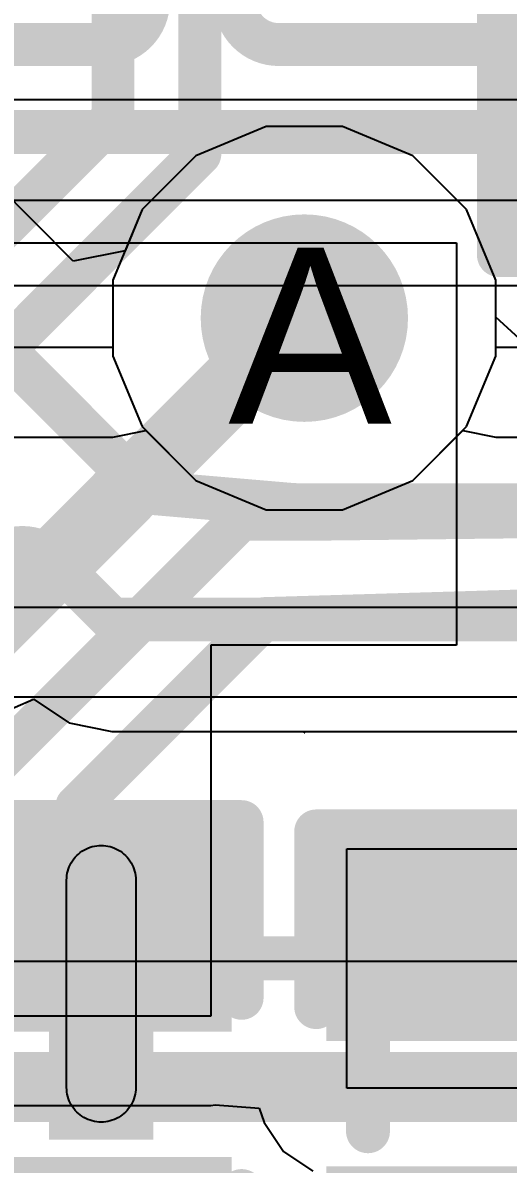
# Model space of a CAD drawing. Header units: inches. Extents: x 0 to 208, y 0 to 213.
# Drawn here: x 4.4541 to 4.5094, y 3.433 to 3.563 of the extents above; entities that cross this region are included whole.
import ezdxf

# ---------------------------------------------------------------- set-up
doc = ezdxf.new("R2010")
doc.units = ezdxf.units.IN
doc.header["$MEASUREMENT"] = 0
for name, color, linetype in [('Bottom Layer', 5, 'Continuous'), ('Bottom Overlay', 54, 'Continuous'), ('Bottom Paste', 16, 'Continuous'), ('Bottom Solder', 6, 'Continuous'), ('Drill Drawing', 1, 'Continuous'), ('L2_GND1', 16, 'Continuous'), ('L3_SIG1', 76, 'Continuous'), ('L4_PWR', 90, 'Continuous'), ('L5_GND2', 156, 'Continuous'), ('L6_SIG2', 130, 'Continuous'), ('L7_GND3', 216, 'Continuous'), ('Top Layer', 1, 'Continuous'), ('Top Overlay', 2, 'Continuous'), ('Top Paste', 8, 'Continuous'), ('Top Solder', 216, 'Continuous'), ('Via Holes', 16, 'Continuous')]:
    doc.layers.add(name, color=color, linetype=linetype)
doc.styles.add('Arial', font='', dxfattribs={"height": 0.2})
doc.styles.get('Arial').set_extended_font_data('Arial')

# ---------------------------------------------------------------- blocks, each defined once
blk = doc.blocks.new('WQFN_40_EP_5X5__B_405')
at = {"layer": 'Bottom Layer'}
blk.add_hatch(color=5, dxfattribs=at).paths.add_polyline_path([(-0.0826512, 0.0748368), (-0.0826512, 0.0669628), (-0.1141472, 0.0669628), (-0.1141472, 0.0748368)])
at = {"layer": 'Bottom Solder'}
blk.add_hatch(color=6, dxfattribs=at).paths.add_polyline_path([(-0.0806512, 0.0768368), (-0.0806512, 0.0649628), (-0.1161472, 0.0649628), (-0.1161472, 0.0768368)])
at = {"layer": 'Bottom Overlay'}
for points in [[(-0.0816132, 0.1012978, 0.005, 0.005, 0), (-0.1013032, 0.1012978, 0.005, 0.005, 0)], [(-0.1013032, 0.0816078, 0.005, 0.005, 0), (-0.1013032, 0.1012978, 0.005, 0.005, 0)]]:
    blk.add_lwpolyline(points, format="xyseb", dxfattribs=at)
for points in [[(-0.1025532, 0.1012978, 0.0025, 0.0025, 1), (-0.1000532, 0.1012978, 0.0025, 0.0025, 1)], [(-0.1025532, 0.1012978, 0.0025, 0.0025, 1), (-0.1000532, 0.1012978, 0.0025, 0.0025, 1)], [(-0.0828632, 0.1012978, 0.0025, 0.0025, 1), (-0.0803632, 0.1012978, 0.0025, 0.0025, 1)], [(-0.1025532, 0.0816078, 0.0025, 0.0025, 1), (-0.1000532, 0.0816078, 0.0025, 0.0025, 1)]]:
    blk.add_lwpolyline(points, format="xyseb", close=True, dxfattribs=at)
at = {"layer": 'Bottom Paste'}
for p, q in [((-0.112608, 0.074023), (-0.112398, 0.074173)), ((-0.112398, 0.074173), (-0.112179, 0.07431)), ((-0.112179, 0.07431), (-0.111952, 0.074431)), ((-0.111952, 0.074431), (-0.111718, 0.074537)), ((-0.111718, 0.074537), (-0.111477, 0.074628)), ((-0.111477, 0.074628), (-0.11123, 0.074703)), ((-0.11123, 0.074703), (-0.110979, 0.074761)), ((-0.110979, 0.074761), (-0.110725, 0.074803)), ((-0.110725, 0.074803), (-0.110468, 0.074829)), ((-0.110468, 0.074829), (-0.110211, 0.074837)), ((-0.110211, 0.074837), (-0.086589, 0.074837)), ((-0.086589, 0.074837), (-0.086332, 0.074829)), ((-0.086332, 0.074829), (-0.086075, 0.074803)), ((-0.086075, 0.074803), (-0.085821, 0.074761)), ((-0.085821, 0.074761), (-0.08557, 0.074703)), ((-0.08557, 0.074703), (-0.085323, 0.074628)), ((-0.085323, 0.074628), (-0.085082, 0.074537)), ((-0.085082, 0.074537), (-0.084848, 0.074431)), ((-0.084848, 0.074431), (-0.08462, 0.07431)), ((-0.08462, 0.07431), (-0.084402, 0.074173)), ((-0.084402, 0.074173), (-0.084192, 0.074023)), ((-0.113742, 0.072641), (-0.113621, 0.072868)), ((-0.113621, 0.072868), (-0.113484, 0.073087)), ((-0.113484, 0.073087), (-0.113334, 0.073297)), ((-0.113334, 0.073297), (-0.113171, 0.073496)), ((-0.113171, 0.073496), (-0.112995, 0.073684)), ((-0.112995, 0.073684), (-0.112807, 0.07386)), ((-0.112807, 0.07386), (-0.112608, 0.074023)), ((-0.084192, 0.074023), (-0.083993, 0.07386)), ((-0.083993, 0.07386), (-0.083805, 0.073684)), ((-0.083805, 0.073684), (-0.083629, 0.073496)), ((-0.083629, 0.073496), (-0.083466, 0.073297)), ((-0.083466, 0.073297), (-0.083316, 0.073087)), ((-0.083316, 0.073087), (-0.083179, 0.072868)), ((-0.083179, 0.072868), (-0.083058, 0.072641)), ((-0.114114, 0.071414), (-0.114072, 0.071668)), ((-0.114072, 0.071668), (-0.114014, 0.071919)), ((-0.114014, 0.071919), (-0.113939, 0.072166)), ((-0.113939, 0.072166), (-0.113848, 0.072407)), ((-0.113848, 0.072407), (-0.113742, 0.072641)), ((-0.083058, 0.072641), (-0.082952, 0.072407)), ((-0.082952, 0.072407), (-0.082861, 0.072166)), ((-0.082861, 0.072166), (-0.082786, 0.071919)), ((-0.082786, 0.071919), (-0.082728, 0.071668)), ((-0.082728, 0.071668), (-0.082686, 0.071414)), ((-0.114148, 0.0709), (-0.11414, 0.071157)), ((-0.11414, 0.070643), (-0.114148, 0.0709)), ((-0.11414, 0.071157), (-0.114114, 0.071414)), ((-0.114114, 0.070386), (-0.11414, 0.070643)), ((-0.114072, 0.070132), (-0.114114, 0.070386)), ((-0.082686, 0.070386), (-0.082728, 0.070132)), ((-0.082686, 0.071414), (-0.082686, 0.071414)), ((-0.082686, 0.071414), (-0.08266, 0.071157)), ((-0.08266, 0.070643), (-0.082686, 0.070386)), ((-0.08266, 0.071157), (-0.082652, 0.0709)), ((-0.082652, 0.0709), (-0.08266, 0.070643)), ((-0.114014, 0.069881), (-0.114072, 0.070132)), ((-0.113939, 0.069634), (-0.114014, 0.069881)), ((-0.113848, 0.069393), (-0.113939, 0.069634)), ((-0.113742, 0.069159), (-0.113848, 0.069393)), ((-0.113621, 0.068932), (-0.113742, 0.069159)), ((-0.113484, 0.068713), (-0.113621, 0.068932)), ((-0.083179, 0.068931), (-0.083316, 0.068713)), ((-0.083058, 0.069159), (-0.083179, 0.068931)), ((-0.082952, 0.069393), (-0.083058, 0.069159)), ((-0.082861, 0.069634), (-0.082952, 0.069393)), ((-0.082786, 0.069881), (-0.082861, 0.069634)), ((-0.082728, 0.070132), (-0.082786, 0.069881)), ((-0.113334, 0.068503), (-0.113484, 0.068713)), ((-0.113171, 0.068304), (-0.113334, 0.068503)), ((-0.112995, 0.068116), (-0.113171, 0.068304)), ((-0.112807, 0.06794), (-0.112995, 0.068116)), ((-0.112608, 0.067777), (-0.112807, 0.06794)), ((-0.112398, 0.067627), (-0.112608, 0.067777)), ((-0.11218, 0.06749), (-0.112398, 0.067627)), ((-0.084402, 0.067627), (-0.084621, 0.06749)), ((-0.084192, 0.067777), (-0.084402, 0.067627)), ((-0.083993, 0.06794), (-0.084192, 0.067777)), ((-0.083805, 0.068116), (-0.083993, 0.06794)), ((-0.083629, 0.068304), (-0.083805, 0.068116)), ((-0.083466, 0.068503), (-0.083629, 0.068304)), ((-0.083316, 0.068713), (-0.083466, 0.068503)), ((-0.111952, 0.067369), (-0.11218, 0.06749)), ((-0.111718, 0.067263), (-0.111952, 0.067369)), ((-0.111477, 0.067172), (-0.111718, 0.067263)), ((-0.11123, 0.067097), (-0.111477, 0.067172)), ((-0.110979, 0.067039), (-0.11123, 0.067097)), ((-0.110725, 0.066997), (-0.110979, 0.067039)), ((-0.110468, 0.066971), (-0.110725, 0.066997)), ((-0.110211, 0.066963), (-0.110468, 0.066971)), ((-0.086589, 0.066963), (-0.110211, 0.066963)), ((-0.086332, 0.066971), (-0.086589, 0.066963)), ((-0.086075, 0.066997), (-0.086332, 0.066971)), ((-0.085821, 0.067039), (-0.086075, 0.066997)), ((-0.08557, 0.067097), (-0.085821, 0.067039)), ((-0.085323, 0.067172), (-0.08557, 0.067097)), ((-0.085082, 0.067263), (-0.085323, 0.067172)), ((-0.084848, 0.067369), (-0.085082, 0.067263)), ((-0.084621, 0.06749), (-0.084848, 0.067369))]:
    blk.add_line(p, q, dxfattribs=at)
blk = doc.blocks.new('HR911130C_518')
at = {"layer": 'Top Overlay'}
blk.add_lwpolyline([(-0.3150008, -0.3373793, 0.005, 0.005, 0), (0.3149992, -0.3373793, 0.005, 0.005, 0)], format="xyseb", dxfattribs=at)
blk = doc.blocks.new('DFN1006_2L__B_556')
at = {"layer": 'Bottom Layer'}
for points in [[(-0.02755865, 0.01299295), (-0.00590515, 0.01299295), (-0.00590515, -0.01299135), (-0.02755865, -0.01299135)], [(0.00590535, 0.01299295), (0.02755885, 0.01299295), (0.02755885, -0.01299135), (0.00590535, -0.01299135)]]:
    blk.add_hatch(color=5, dxfattribs=at).paths.add_polyline_path(points)
at = {"layer": 'Bottom Overlay'}
blk.add_hatch(color=54, dxfattribs=at).paths.add_polyline_path([(-0.0450179, -0.020006), (-0.0320179, -0.020006), (-0.0320179, 0.019994), (-0.0450179, 0.019994)])
at = {"layer": 'Bottom Paste'}
for points in [[(-0.02755865, 0.01299295), (-0.00590515, 0.01299295), (-0.00590515, -0.01299135), (-0.02755865, -0.01299135)], [(0.00590535, 0.01299295), (0.02755885, 0.01299295), (0.02755885, -0.01299135), (0.00590535, -0.01299135)]]:
    blk.add_hatch(color=16, dxfattribs=at).paths.add_polyline_path(points)
at = {"layer": 'Bottom Solder'}
for points in [[(-0.03155865, 0.01699295), (-0.00190515, 0.01699295), (-0.00190515, -0.01699135), (-0.03155865, -0.01699135)], [(0.00190535, 0.01699295), (0.03155885, 0.01699295), (0.03155885, -0.01699135), (0.00190535, -0.01699135)]]:
    blk.add_hatch(color=6, dxfattribs=at).paths.add_polyline_path(points)
at = {"layer": 'Bottom Overlay'}
for points in [[(0.0320001, 0.0180008, 0.005, 0.005, 0), (-0.0319999, 0.0180008, 0.005, 0.005, 0)], [(-0.0319999, 0.0180008, 0.005, 0.005, 0), (-0.0319999, -0.0179992, 0.005, 0.005, 0)], [(0.0320001, 0.0180008, 0.005, 0.005, 0), (0.0320001, -0.0179992, 0.005, 0.005, 0)], [(0.0320001, -0.0179992, 0.005, 0.005, 0), (-0.0319999, -0.0179992, 0.005, 0.005, 0)]]:
    blk.add_lwpolyline(points, format="xyseb", dxfattribs=at)
for points in [[(-0.0332499, 0.0180008, 0.0025, 0.0025, 1), (-0.0307499, 0.0180008, 0.0025, 0.0025, 1)], [(-0.0332499, 0.0180008, 0.0025, 0.0025, 1), (-0.0307499, 0.0180008, 0.0025, 0.0025, 1)], [(0.0307501, 0.0180008, 0.0025, 0.0025, 1), (0.0332501, 0.0180008, 0.0025, 0.0025, 1)], [(0.0307501, 0.0180008, 0.0025, 0.0025, 1), (0.0332501, 0.0180008, 0.0025, 0.0025, 1)], [(-0.0332499, -0.0179992, 0.0025, 0.0025, 1), (-0.0307499, -0.0179992, 0.0025, 0.0025, 1)], [(-0.0332499, -0.0179992, 0.0025, 0.0025, 1), (-0.0307499, -0.0179992, 0.0025, 0.0025, 1)], [(0.0307501, -0.0179992, 0.0025, 0.0025, 1), (0.0332501, -0.0179992, 0.0025, 0.0025, 1)], [(0.0307501, -0.0179992, 0.0025, 0.0025, 1), (0.0332501, -0.0179992, 0.0025, 0.0025, 1)]]:
    blk.add_lwpolyline(points, format="xyseb", close=True, dxfattribs=at)
blk = doc.blocks.new('CAP_0402_588')
at = {"layer": 'Top Layer'}
for points in [[(-0.0275008, -0.0124988), (-0.0275008, 0.0125012), (-0.009500799999999998, 0.0125012), (-0.009500800000000002, -0.0124988)], [(0.0094992, -0.0124988), (0.009499200000000001, 0.0125012), (0.0274992, 0.0125012), (0.0274992, -0.0124988)]]:
    blk.add_hatch(color=1, dxfattribs=at).paths.add_polyline_path(points)
at = {"layer": 'Top Paste'}
for points in [[(-0.0275008, -0.0124988), (-0.0275008, 0.0125012), (-0.009500799999999998, 0.0125012), (-0.009500800000000002, -0.0124988)], [(0.0094992, -0.0124988), (0.009499200000000001, 0.0125012), (0.0274992, 0.0125012), (0.0274992, -0.0124988)]]:
    blk.add_hatch(color=8, dxfattribs=at).paths.add_polyline_path(points)
at = {"layer": 'Top Solder'}
for points in [[(-0.029863, -0.014861), (-0.029863, 0.0148634), (-0.007138599999999998, 0.0148634), (-0.007138600000000002, -0.014861)], [(0.007136999999999998, -0.014861), (0.007137000000000002, 0.0148634), (0.0298614, 0.0148634), (0.0298614, -0.014861)]]:
    blk.add_hatch(color=216, dxfattribs=at).paths.add_polyline_path(points)
at = {"layer": 'Top Overlay'}
for points in [[(-0.0310008, 0.0160012, 0.005, 0.005, 0), (-0.0110008, 0.0160012, 0.005, 0.005, 0)], [(-0.0310008, 0.0160012, 0.005, 0.005, 0), (-0.0310008, -0.0159988, 0.005, 0.005, 0)], [(0.0109992, 0.0160012, 0.005, 0.005, 0), (0.0309992, 0.0160012, 0.005, 0.005, 0)], [(0.0309992, 0.0160012, 0.005, 0.005, 0), (0.0309992, -0.0159988, 0.005, 0.005, 0)], [(-0.0310008, -0.0159988, 0.005, 0.005, 0), (-0.0110008, -0.0159988, 0.005, 0.005, 0)], [(0.0109992, -0.0159988, 0.005, 0.005, 0), (0.0309992, -0.0159988, 0.005, 0.005, 0)]]:
    blk.add_lwpolyline(points, format="xyseb", dxfattribs=at)
for points in [[(-0.0322508, 0.0160012, 0.0025, 0.0025, 1), (-0.0297508, 0.0160012, 0.0025, 0.0025, 1)], [(-0.0322508, 0.0160012, 0.0025, 0.0025, 1), (-0.0297508, 0.0160012, 0.0025, 0.0025, 1)], [(-0.0122508, 0.0160012, 0.0025, 0.0025, 1), (-0.0097508, 0.0160012, 0.0025, 0.0025, 1)], [(0.0097492, 0.0160012, 0.0025, 0.0025, 1), (0.0122492, 0.0160012, 0.0025, 0.0025, 1)], [(0.0297492, 0.0160012, 0.0025, 0.0025, 1), (0.0322492, 0.0160012, 0.0025, 0.0025, 1)], [(0.0297492, 0.0160012, 0.0025, 0.0025, 1), (0.0322492, 0.0160012, 0.0025, 0.0025, 1)], [(-0.0322508, -0.0159988, 0.0025, 0.0025, 1), (-0.0297508, -0.0159988, 0.0025, 0.0025, 1)], [(-0.0322508, -0.0159988, 0.0025, 0.0025, 1), (-0.0297508, -0.0159988, 0.0025, 0.0025, 1)], [(-0.0122508, -0.0159988, 0.0025, 0.0025, 1), (-0.0097508, -0.0159988, 0.0025, 0.0025, 1)], [(0.0097492, -0.0159988, 0.0025, 0.0025, 1), (0.0122492, -0.0159988, 0.0025, 0.0025, 1)], [(0.0297492, -0.0159988, 0.0025, 0.0025, 1), (0.0322492, -0.0159988, 0.0025, 0.0025, 1)], [(0.0297492, -0.0159988, 0.0025, 0.0025, 1), (0.0322492, -0.0159988, 0.0025, 0.0025, 1)]]:
    blk.add_lwpolyline(points, format="xyseb", close=True, dxfattribs=at)
blk = doc.blocks.new('CAP_0402_602')
at = {"layer": 'Top Layer'}
for points in [[(-0.0274998, -0.0124998), (-0.0274998, 0.0125002), (-0.0094998, 0.0125002), (-0.009499800000000001, -0.0124998)], [(0.009500199999999999, -0.0124998), (0.009500200000000002, 0.0125002), (0.0275002, 0.0125002), (0.0275002, -0.0124998)]]:
    blk.add_hatch(color=1, dxfattribs=at).paths.add_polyline_path(points)
at = {"layer": 'Top Paste'}
for points in [[(-0.0274998, -0.0124998), (-0.0274998, 0.0125002), (-0.0094998, 0.0125002), (-0.009499800000000001, -0.0124998)], [(0.009500199999999999, -0.0124998), (0.009500200000000002, 0.0125002), (0.0275002, 0.0125002), (0.0275002, -0.0124998)]]:
    blk.add_hatch(color=8, dxfattribs=at).paths.add_polyline_path(points)
at = {"layer": 'Top Solder'}
for points in [[(-0.029862, -0.014862), (-0.029862, 0.0148624), (-0.007137599999999998, 0.0148624), (-0.007137600000000002, -0.014862)], [(0.007137999999999999, -0.014862), (0.007138000000000001, 0.0148624), (0.0298624, 0.0148624), (0.0298624, -0.014862)]]:
    blk.add_hatch(color=216, dxfattribs=at).paths.add_polyline_path(points)
at = {"layer": 'Top Overlay'}
for points in [[(-0.0309998, 0.0160002, 0.005, 0.005, 0), (-0.0109998, 0.0160002, 0.005, 0.005, 0)], [(-0.0309998, 0.0160002, 0.005, 0.005, 0), (-0.0309998, -0.0159998, 0.005, 0.005, 0)], [(0.0110002, 0.0160002, 0.005, 0.005, 0), (0.0310002, 0.0160002, 0.005, 0.005, 0)], [(0.0310002, 0.0160002, 0.005, 0.005, 0), (0.0310002, -0.0159998, 0.005, 0.005, 0)], [(-0.0309998, -0.0159998, 0.005, 0.005, 0), (-0.0109998, -0.0159998, 0.005, 0.005, 0)], [(0.0110002, -0.0159998, 0.005, 0.005, 0), (0.0310002, -0.0159998, 0.005, 0.005, 0)]]:
    blk.add_lwpolyline(points, format="xyseb", dxfattribs=at)
for points in [[(-0.0322498, 0.0160002, 0.0025, 0.0025, 1), (-0.0297498, 0.0160002, 0.0025, 0.0025, 1)], [(-0.0322498, 0.0160002, 0.0025, 0.0025, 1), (-0.0297498, 0.0160002, 0.0025, 0.0025, 1)], [(-0.0122498, 0.0160002, 0.0025, 0.0025, 1), (-0.0097498, 0.0160002, 0.0025, 0.0025, 1)], [(0.0097502, 0.0160002, 0.0025, 0.0025, 1), (0.0122502, 0.0160002, 0.0025, 0.0025, 1)], [(0.0297502, 0.0160002, 0.0025, 0.0025, 1), (0.0322502, 0.0160002, 0.0025, 0.0025, 1)], [(0.0297502, 0.0160002, 0.0025, 0.0025, 1), (0.0322502, 0.0160002, 0.0025, 0.0025, 1)], [(-0.0322498, -0.0159998, 0.0025, 0.0025, 1), (-0.0297498, -0.0159998, 0.0025, 0.0025, 1)], [(-0.0322498, -0.0159998, 0.0025, 0.0025, 1), (-0.0297498, -0.0159998, 0.0025, 0.0025, 1)], [(-0.0122498, -0.0159998, 0.0025, 0.0025, 1), (-0.0097498, -0.0159998, 0.0025, 0.0025, 1)], [(0.0097502, -0.0159998, 0.0025, 0.0025, 1), (0.0122502, -0.0159998, 0.0025, 0.0025, 1)], [(0.0297502, -0.0159998, 0.0025, 0.0025, 1), (0.0322502, -0.0159998, 0.0025, 0.0025, 1)], [(0.0297502, -0.0159998, 0.0025, 0.0025, 1), (0.0322502, -0.0159998, 0.0025, 0.0025, 1)]]:
    blk.add_lwpolyline(points, format="xyseb", close=True, dxfattribs=at)

msp = doc.modelspace()

# ---------------------------------------------------------------- hatches: boundary and pattern name
at = {"layer": 'Bottom Layer'}
msp.add_hatch(color=5, dxfattribs=at).paths.add_polyline_path([(4.5070149, 3.5415348), (4.5375817, 3.5415348), (4.5375817, 3.6268974), (4.5070149, 3.6268974)])
h = msp.add_hatch(color=5, dxfattribs=at)
edge = h.paths.add_edge_path()
edge.add_arc((4.4861487, 3.5293404), 0.011811, 0, 360)
at = {"layer": 'L2_GND1'}
h = msp.add_hatch(color=16, dxfattribs=at)
edge = h.paths.add_edge_path()
edge.add_arc((4.4861487, 3.5293404), 0.011811, 0, 360)
at = {"layer": 'L3_SIG1'}
h = msp.add_hatch(color=76, dxfattribs=at)
edge = h.paths.add_edge_path()
edge.add_arc((4.4861487, 3.5293404), 0.011811, 0, 360)
at = {"layer": 'L4_PWR'}
h = msp.add_hatch(color=90, dxfattribs=at)
edge = h.paths.add_edge_path()
edge.add_arc((4.4861487, 3.5293404), 0.011811, 0, 360)
at = {"layer": 'L5_GND2'}
h = msp.add_hatch(color=156, dxfattribs=at)
edge = h.paths.add_edge_path()
edge.add_arc((4.4861487, 3.5293404), 0.011811, 0, 360)
at = {"layer": 'L6_SIG2'}
h = msp.add_hatch(color=130, dxfattribs=at)
edge = h.paths.add_edge_path()
edge.add_arc((4.4861487, 3.5293404), 0.011811, 0, 360)
at = {"layer": 'L7_GND3'}
h = msp.add_hatch(color=216, dxfattribs=at)
edge = h.paths.add_edge_path()
edge.add_arc((4.4861487, 3.5293404), 0.011811, 0, 360)
at = {"layer": 'Top Layer'}
h = msp.add_hatch(color=1, dxfattribs=at)
edge = h.paths.add_edge_path()
edge.add_arc((4.4861487, 3.5293404), 0.011811, 0, 360)
at = {"layer": 'Via Holes'}
h = msp.add_hatch(color=7, dxfattribs=at)
edge = h.paths.add_edge_path()
edge.add_arc((4.4861487, 3.5293404), 0.0059055, 0, 360)

# ---------------------------------------------------------------- linework, layer by layer
at = {"layer": 'Bottom Layer'}
msp.add_line((4.0267113, 3.5330529), (5.4592887, 3.5330529), dxfattribs=at)
for points in [[(4.4742378, 3.5480192, 0.0048891, 0.0048891, 0), (4.4742378, 3.6472654, 0.0048891, 0.0048891, 0)], [(4.4643487, 3.5521153, 0.0048891, 0.0048891, 0), (4.4643487, 3.6431693, 0.0048891, 0.0048891, 0)], [(4.4466655, 3.5344321, 0.0048891, 0.0048891, 0), (4.4643487, 3.5521153, 0.0048891, 0.0048891, 0)], [(4.4127943, 3.4865757, 0.0048891, 0.0048891, 0), (4.4742378, 3.5480192, 0.0048891, 0.0048891, 0)], [(4.4315628, 3.4752843, 0.008, 0.008, 0), (4.4856189, 3.5293404, 0.008, 0.008, 0)], [(4.4856189, 3.5293404, 0.008, 0.008, 0), (4.4861487, 3.5293404, 0.008, 0.008, 0)], [(4.463494, 3.4910303, 0.0048891, 0.0048891, 0), (4.4789009, 3.5064372, 0.0048891, 0.0048891, 0)], [(4.4789009, 3.5064372, 0.0048891, 0.0048891, 0), (4.4859227, 3.5064384, 0.0048891, 0.0048891, 0)], [(4.4859227, 3.5064384, 0.0048891, 0.0048891, 0), (4.4859228, 3.5064384, 0.0048891, 0.0048891, 0)], [(4.4863592, 3.5064382, 0.0048891, 0.0048891, -0.005132432255147216), (4.4859228, 3.5064384, 0.0048891, 0.0048891, 0)], [(4.4863592, 3.5064382, 0.0048891, 0.0048891, 0), (4.5222846, 3.5068551, 0.0048891, 0.0048891, 0)], [(4.481582, 3.4951331, 0.0048891, 0.0048891, 0), (4.5182211, 3.496221, 0.0048891, 0.0048891, 0)], [(4.4675901, 3.4811412, 0.0048891, 0.0048891, 0), (4.481582, 3.4951331, 0.0048891, 0.0048891, 0)], [(4.4503396, 3.477876, 0.0048891, 0.0048891, 0), (4.4634939, 3.4910303, 0.0048891, 0.0048891, 0)], [(4.4634939, 3.4910303, 0.0048891, 0.0048891, 0), (4.463494, 3.4910303, 0.0048891, 0.0048891, 0)], [(4.4602287, 3.4737799, 0.0048891, 0.0048891, 0), (4.46759, 3.4811412, 0.0048891, 0.0048891, 0)], [(4.46759, 3.4811412, 0.0048891, 0.0048891, 0), (4.4675901, 3.4811412, 0.0048891, 0.0048891, 0)], [(4.4602287, 3.4681443, 0.0048891, 0.0048891, 0), (4.4602287, 3.4737799, 0.0048891, 0.0048891, 0)], [(4.4602287, 3.4681443, 0.0048891, 0.0048891, 0), (4.4629998, 3.4653732, 0.0048891, 0.0048891, 0)], [(4.4629998, 3.4535622, 0.0048891, 0.0048891, 0), (4.4629998, 3.4653732, 0.0048891, 0.0048891, 0)]]:
    msp.add_lwpolyline(points, format="xyseb", dxfattribs=at)
for points in [[(4.4631264, 3.5521153, 0.0024445, 0.0024445, 1), (4.465571, 3.5521153, 0.0024445, 0.0024445, 1)], [(4.4631264, 3.5521153, 0.0024445, 0.0024445, 1), (4.465571, 3.5521153, 0.0024445, 0.0024445, 1)], [(4.4730155, 3.5480192, 0.0024445, 0.0024445, 1), (4.4754601, 3.5480192, 0.0024445, 0.0024445, 1)], [(4.4730155, 3.5480192, 0.0024445, 0.0024445, 1), (4.4754601, 3.5480192, 0.0024445, 0.0024445, 1)], [(4.4836189, 3.5293404, 0.004, 0.004, 1), (4.4876189, 3.5293404, 0.004, 0.004, 1)], [(4.4836189, 3.5293404, 0.004, 0.004, 1), (4.4876189, 3.5293404, 0.004, 0.004, 1)], [(4.4841487, 3.5293404, 0.004, 0.004, 1), (4.4881487, 3.5293404, 0.004, 0.004, 1)], [(4.4776786, 3.5064372, 0.0024445, 0.0024445, 1), (4.4801232, 3.5064372, 0.0024445, 0.0024445, 1)], [(4.4776786, 3.5064372, 0.0024445, 0.0024445, 1), (4.4801232, 3.5064372, 0.0024445, 0.0024445, 1)], [(4.4847004, 3.5064384, 0.0024445, 0.0024445, 1), (4.487145, 3.5064384, 0.0024445, 0.0024445, 1)], [(4.4847004, 3.5064384, 0.0024445, 0.0024445, 1), (4.487145, 3.5064384, 0.0024445, 0.0024445, 1)], [(4.4847005, 3.5064384, 0.0024445, 0.0024445, 1), (4.4871451, 3.5064384, 0.0024445, 0.0024445, 1)], [(4.4847005, 3.5064384, 0.0024445, 0.0024445, 1), (4.4871451, 3.5064384, 0.0024445, 0.0024445, 1)], [(4.4851369, 3.5064382, 0.0024445, 0.0024445, 1), (4.4875815, 3.5064382, 0.0024445, 0.0024445, 1)], [(4.4851369, 3.5064382, 0.0024445, 0.0024445, 1), (4.4875815, 3.5064382, 0.0024445, 0.0024445, 1)], [(4.4803597, 3.4951331, 0.0024445, 0.0024445, 1), (4.4828043, 3.4951331, 0.0024445, 0.0024445, 1)], [(4.4803597, 3.4951331, 0.0024445, 0.0024445, 1), (4.4828043, 3.4951331, 0.0024445, 0.0024445, 1)], [(4.4622716, 3.4910303, 0.0024445, 0.0024445, 1), (4.4647162, 3.4910303, 0.0024445, 0.0024445, 1)], [(4.4622716, 3.4910303, 0.0024445, 0.0024445, 1), (4.4647162, 3.4910303, 0.0024445, 0.0024445, 1)], [(4.4622717, 3.4910303, 0.0024445, 0.0024445, 1), (4.4647163, 3.4910303, 0.0024445, 0.0024445, 1)], [(4.4622717, 3.4910303, 0.0024445, 0.0024445, 1), (4.4647163, 3.4910303, 0.0024445, 0.0024445, 1)], [(4.4663677, 3.4811412, 0.0024445, 0.0024445, 1), (4.4688123, 3.4811412, 0.0024445, 0.0024445, 1)], [(4.4663677, 3.4811412, 0.0024445, 0.0024445, 1), (4.4688123, 3.4811412, 0.0024445, 0.0024445, 1)], [(4.4663678, 3.4811412, 0.0024445, 0.0024445, 1), (4.4688124, 3.4811412, 0.0024445, 0.0024445, 1)], [(4.4663678, 3.4811412, 0.0024445, 0.0024445, 1), (4.4688124, 3.4811412, 0.0024445, 0.0024445, 1)], [(4.4590064, 3.4737799, 0.0024445, 0.0024445, 1), (4.461451, 3.4737799, 0.0024445, 0.0024445, 1)], [(4.4590064, 3.4737799, 0.0024445, 0.0024445, 1), (4.461451, 3.4737799, 0.0024445, 0.0024445, 1)], [(4.4590064, 3.4681443, 0.0024445, 0.0024445, 1), (4.461451, 3.4681443, 0.0024445, 0.0024445, 1)], [(4.4590064, 3.4681443, 0.0024445, 0.0024445, 1), (4.461451, 3.4681443, 0.0024445, 0.0024445, 1)], [(4.4617775, 3.4653732, 0.0024445, 0.0024445, 1), (4.4642221, 3.4653732, 0.0024445, 0.0024445, 1)], [(4.4617775, 3.4653732, 0.0024445, 0.0024445, 1), (4.4642221, 3.4653732, 0.0024445, 0.0024445, 1)], [(4.4617775, 3.4535622, 0.0024445, 0.0024445, 1), (4.4642221, 3.4535622, 0.0024445, 0.0024445, 1)]]:
    msp.add_lwpolyline(points, format="xyseb", close=True, dxfattribs=at)
at = {"layer": 'L2_GND1'}
for p, q in [((4.4818102, 3.5511514), (4.4737938, 3.5478309)), ((4.4904872, 3.5511514), (4.4818102, 3.5511514)), ((4.4985036, 3.5478309), (4.4904872, 3.5511514)), ((4.4737938, 3.5478309), (4.4676582, 3.5416953)), ((4.5046392, 3.5416953), (4.4985036, 3.5478309)), ((4.4676582, 3.5416953), (4.4643377, 3.5336789)), ((4.5079597, 3.5336789), (4.5046392, 3.5416953)), ((4.4643377, 3.5336789), (4.4643377, 3.526)), ((4.5079597, 3.526), (4.5079597, 3.5336789)), ((4.4643377, 3.526), (4.4088885, 3.526)), ((4.5143211, 3.526), (4.5079597, 3.526)), ((4.4643377, 3.5158041), (4.4680927, 3.516551)), ((4.4680927, 3.516551), (4.4737938, 3.5108499)), ((4.4985036, 3.5108499), (4.5042047, 3.516551)), ((4.5042047, 3.516551), (4.5079597, 3.5158041)), ((4.4134718, 3.5158041), (4.4643377, 3.5158041)), ((4.5079597, 3.5158041), (4.512325, 3.5158041)), ((4.4737938, 3.5108499), (4.4818102, 3.5075294)), ((4.4904872, 3.5075294), (4.4985036, 3.5108499)), ((4.4818102, 3.5075294), (4.4904872, 3.5075294))]:
    msp.add_line(p, q, dxfattribs=at)
at = {"layer": 'L3_SIG1'}
msp.add_line((4.4445648, 3.5542336), (4.591, 3.5542336), dxfattribs=at)
at = {"layer": 'L4_PWR'}
for p, q in [((4.4818102, 3.5511514), (4.4737938, 3.5478309)), ((4.4904872, 3.5511514), (4.4818102, 3.5511514)), ((4.4985036, 3.5478309), (4.4904872, 3.5511514)), ((4.4737938, 3.5478309), (4.4676582, 3.5416953)), ((4.5046392, 3.5416953), (4.4985036, 3.5478309)), ((4.4676582, 3.5416953), (4.4643377, 3.5336789)), ((4.5079597, 3.5336789), (4.5046392, 3.5416953)), ((4.4643377, 3.5336789), (4.4643377, 3.5250019)), ((4.5079597, 3.5250019), (4.5079597, 3.5336789)), ((4.4643377, 3.5250019), (4.4676582, 3.5169855)), ((4.5046392, 3.5169855), (4.5079597, 3.5250019)), ((4.4676582, 3.5169855), (4.4737938, 3.5108499)), ((4.4985036, 3.5108499), (4.5046392, 3.5169855)), ((4.4737938, 3.5108499), (4.4818102, 3.5075294)), ((4.4904872, 3.5075294), (4.4985036, 3.5108499)), ((4.4818102, 3.5075294), (4.4904872, 3.5075294)), ((4.512325, 3.4964163), (4.4130731, 3.4964163)), ((4.270578, 3.4862204), (4.512325, 3.4862204))]:
    msp.add_line(p, q, dxfattribs=at)
at = {"layer": 'L5_GND2'}
for p, q in [((4.4818102, 3.5511514), (4.4737938, 3.5478309)), ((4.4904872, 3.5511514), (4.4818102, 3.5511514)), ((4.4985036, 3.5478309), (4.4904872, 3.5511514)), ((4.4737938, 3.5478309), (4.4676582, 3.5416953)), ((4.5046392, 3.5416953), (4.4985036, 3.5478309)), ((4.4676582, 3.5416953), (4.4643377, 3.5336789)), ((4.5079597, 3.5336789), (4.5046392, 3.5416953)), ((4.4643377, 3.5336789), (4.4643377, 3.5250019)), ((4.5079597, 3.5250019), (4.5079597, 3.5336789)), ((4.4643377, 3.5250019), (4.4676582, 3.5169855)), ((4.5046392, 3.5169855), (4.5079597, 3.5250019)), ((4.4676582, 3.5169855), (4.4737938, 3.5108499)), ((4.4985036, 3.5108499), (4.5046392, 3.5169855)), ((4.4737938, 3.5108499), (4.4818102, 3.5075294)), ((4.4904872, 3.5075294), (4.4985036, 3.5108499)), ((4.4818102, 3.5075294), (4.4904872, 3.5075294))]:
    msp.add_line(p, q, dxfattribs=at)
at = {"layer": 'L6_SIG2'}
for p, q in [((4.4598221, 3.5358429), (4.432126, 3.563539)), ((4.4818102, 3.5511514), (4.4737938, 3.5478309)), ((4.4904872, 3.5511514), (4.4818102, 3.5511514)), ((4.4985036, 3.5478309), (4.4904872, 3.5511514)), ((4.4737938, 3.5478309), (4.4676582, 3.5416953)), ((4.5046392, 3.5416953), (4.4985036, 3.5478309)), ((4.4676582, 3.5416953), (4.46572, 3.5370161)), ((4.5079597, 3.5336789), (4.5046392, 3.5416953)), ((4.46572, 3.5370161), (4.4598221, 3.5358429)), ((4.5079597, 3.5294329), (4.5079597, 3.5336789)), ((4.5129162, 3.5248969), (4.5079597, 3.5294329)), ((4.4510571, 3.4841316), (4.4552993, 3.4859612)), ((4.4552993, 3.4859612), (4.4593486, 3.4832555)), ((4.4593486, 3.4832555), (4.4642259, 3.4822854)), ((4.4642259, 3.4822854), (4.4642264, 3.4822855)), ((4.4642264, 3.4822855), (4.4658243, 3.4822855)), ((4.4658243, 3.4822855), (4.481152, 3.4822847)), ((4.481152, 3.4822847), (4.4861455, 3.4822811)), ((4.4861455, 3.4822811), (4.4861455, 3.4821257)), ((4.4861455, 3.4821257), (4.4861487, 3.4821252)), ((4.4861487, 3.4821252), (4.4861522, 3.4821258)), ((4.4861522, 3.4821258), (4.4861523, 3.4822819)), ((4.4861523, 3.4822819), (4.4911444, 3.4822848)), ((4.4911444, 3.4822848), (4.5003618, 3.4822856)), ((4.5003618, 3.4822856), (4.5003663, 3.4822865)), ((4.5003663, 3.4822865), (4.512325, 3.4822865)), ((4.5254709, 3.4560853), (4.3180548, 3.4560853))]:
    msp.add_line(p, q, dxfattribs=at)
for points in [[(4.423114, 3.554527, 0.005, 0.005, 0), (4.4681461, 3.5094949, 0.005, 0.005, 0)], [(4.4681461, 3.5094949, 0.005, 0.005, 0), (4.4843279, 3.5081073, 0.005, 0.005, 0)], [(4.4863551, 3.5080304, 0.005, 0.005, -0.02381172927498535), (4.4843279, 3.5081073, 0.005, 0.005, 0)], [(4.4863551, 3.5080304, 0.005, 0.005, 0), (4.494977, 3.5080314, 0.005, 0.005, 0)], [(4.494977, 3.5080314, 0.005, 0.005, 0), (4.521896, 3.5080314, 0.005, 0.005, 0)], [(4.450474, 3.5017112, 0.005, 0.005, -0.4142052780466635), (4.457545, 3.5017112, 0.005, 0.005, 0)], [(4.4575449, 3.5017111, 0.005, 0.005, 0), (4.457545, 3.5017112, 0.005, 0.005, 0)], [(4.457545, 3.5017112, 0.005, 0.005, 0), (4.4632576, 3.4959986, 0.005, 0.005, 0)], [(4.4632576, 3.4959986, 0.005, 0.005, 0), (4.4642259, 3.4950303, 0.005, 0.005, 0)], [(4.4642259, 3.4950304, 0.005, 0.005, 0), (4.4658249, 3.4950304, 0.005, 0.005, 0)], [(4.4658249, 3.4950304, 0.005, 0.005, 0), (4.4861465, 3.4950294, 0.005, 0.005, 0)], [(4.4861511, 3.4950294, 0.005, 0.005, -3.351694787968015e-05), (4.4861465, 3.4950294, 0.005, 0.005, 0)], [(4.4861511, 3.4950294, 0.005, 0.005, 0), (4.5003608, 3.4950305, 0.005, 0.005, 0)], [(4.5003608, 3.4950305, 0.005, 0.005, 0), (4.5003617, 3.4950314, 0.005, 0.005, 0)], [(4.5003617, 3.4950314, 0.005, 0.005, 0), (4.521896, 3.4950314, 0.005, 0.005, 0)], [(4.232189, 3.441811, 0.008, 0.008, 0), (4.531775, 3.441811, 0.008, 0.008, 0)]]:
    msp.add_lwpolyline(points, format="xyseb", dxfattribs=at)
for points in [[(4.4668961, 3.5094949, 0.0025, 0.0025, 1), (4.4693961, 3.5094949, 0.0025, 0.0025, 1)], [(4.4668961, 3.5094949, 0.0025, 0.0025, 1), (4.4693961, 3.5094949, 0.0025, 0.0025, 1)], [(4.4830779, 3.5081073, 0.0025, 0.0025, 1), (4.4855779, 3.5081073, 0.0025, 0.0025, 1)], [(4.4830779, 3.5081073, 0.0025, 0.0025, 1), (4.4855779, 3.5081073, 0.0025, 0.0025, 1)], [(4.4851051, 3.5080304, 0.0025, 0.0025, 1), (4.4876051, 3.5080304, 0.0025, 0.0025, 1)], [(4.4851051, 3.5080304, 0.0025, 0.0025, 1), (4.4876051, 3.5080304, 0.0025, 0.0025, 1)], [(4.493727, 3.5080314, 0.0025, 0.0025, 1), (4.496227, 3.5080314, 0.0025, 0.0025, 1)], [(4.493727, 3.5080314, 0.0025, 0.0025, 1), (4.496227, 3.5080314, 0.0025, 0.0025, 1)], [(4.4562949, 3.5017111, 0.0025, 0.0025, 1), (4.4587949, 3.5017111, 0.0025, 0.0025, 1)], [(4.456295, 3.5017112, 0.0025, 0.0025, 1), (4.458795, 3.5017112, 0.0025, 0.0025, 1)], [(4.456295, 3.5017112, 0.0025, 0.0025, 1), (4.458795, 3.5017112, 0.0025, 0.0025, 1)], [(4.456295, 3.5017112, 0.0025, 0.0025, 1), (4.458795, 3.5017112, 0.0025, 0.0025, 1)], [(4.4620076, 3.4959986, 0.0025, 0.0025, 1), (4.4645076, 3.4959986, 0.0025, 0.0025, 1)], [(4.4620076, 3.4959986, 0.0025, 0.0025, 1), (4.4645076, 3.4959986, 0.0025, 0.0025, 1)], [(4.4629759, 3.4950304, 0.0025, 0.0025, 1), (4.4654759, 3.4950304, 0.0025, 0.0025, 1)], [(4.4629759, 3.4950303, 0.0025, 0.0025, 1), (4.4654759, 3.4950303, 0.0025, 0.0025, 1)], [(4.4645749, 3.4950304, 0.0025, 0.0025, 1), (4.4670749, 3.4950304, 0.0025, 0.0025, 1)], [(4.4645749, 3.4950304, 0.0025, 0.0025, 1), (4.4670749, 3.4950304, 0.0025, 0.0025, 1)], [(4.4848965, 3.4950294, 0.0025, 0.0025, 1), (4.4873965, 3.4950294, 0.0025, 0.0025, 1)], [(4.4848965, 3.4950294, 0.0025, 0.0025, 1), (4.4873965, 3.4950294, 0.0025, 0.0025, 1)], [(4.4849011, 3.4950294, 0.0025, 0.0025, 1), (4.4874011, 3.4950294, 0.0025, 0.0025, 1)], [(4.4849011, 3.4950294, 0.0025, 0.0025, 1), (4.4874011, 3.4950294, 0.0025, 0.0025, 1)], [(4.4991108, 3.4950305, 0.0025, 0.0025, 1), (4.5016108, 3.4950305, 0.0025, 0.0025, 1)], [(4.4991108, 3.4950305, 0.0025, 0.0025, 1), (4.5016108, 3.4950305, 0.0025, 0.0025, 1)], [(4.4991117, 3.4950314, 0.0025, 0.0025, 1), (4.5016117, 3.4950314, 0.0025, 0.0025, 1)], [(4.4991117, 3.4950314, 0.0025, 0.0025, 1), (4.5016117, 3.4950314, 0.0025, 0.0025, 1)]]:
    msp.add_lwpolyline(points, format="xyseb", close=True, dxfattribs=at)
at = {"layer": 'L7_GND3'}
for p, q in [((4.4818102, 3.5511514), (4.4737938, 3.5478309)), ((4.4904872, 3.5511514), (4.4818102, 3.5511514)), ((4.4985036, 3.5478309), (4.4904872, 3.5511514)), ((4.4737938, 3.5478309), (4.4676582, 3.5416953)), ((4.5046392, 3.5416953), (4.4985036, 3.5478309)), ((4.4676582, 3.5416953), (4.4643377, 3.5336789)), ((4.5079597, 3.5336789), (4.5046392, 3.5416953)), ((4.4643377, 3.5336789), (4.4643377, 3.5250019)), ((4.5079597, 3.5250019), (4.5079597, 3.5336789)), ((4.4643377, 3.5250019), (4.4676582, 3.5169855)), ((4.5046392, 3.5169855), (4.5079597, 3.5250019)), ((4.4676582, 3.5169855), (4.4737938, 3.5108499)), ((4.4985036, 3.5108499), (4.5046392, 3.5169855)), ((4.4737938, 3.5108499), (4.4818102, 3.5075294)), ((4.4904872, 3.5075294), (4.4985036, 3.5108499)), ((4.4818102, 3.5075294), (4.4904872, 3.5075294))]:
    msp.add_line(p, q, dxfattribs=at)
at = {"layer": 'Top Layer'}
for p, q in [((4.03, 3.5427621), (5.4625774, 3.5427621)), ((4.4000976, 3.5379077), (4.5035006, 3.5379077)), ((4.5035006, 3.5379077), (4.5035006, 3.4921268)), ((4.5035006, 3.4921268), (4.4754998, 3.4921268)), ((4.4754998, 3.4921268), (4.4754998, 3.4498898)), ((4.4910006, 3.4416636), (4.4910006, 3.4689342)), ((4.4910006, 3.4689342), (4.5205768, 3.4689342)), ((4.4754998, 3.4498898), (4.3914368, 3.4498898)), ((4.5195006, 3.4416636), (4.4910006, 3.4416636)), ((4.3914368, 3.4396939), (4.4754998, 3.4396939)), ((4.4754998, 3.4396939), (4.4760006, 3.4397935)), ((4.4760006, 3.4397935), (4.4810006, 3.4394093)), ((4.4810006, 3.4394093), (4.4815807, 3.4377618)), ((4.4815807, 3.4377618), (4.483791, 3.434454)), ((4.483791, 3.434454), (4.4870988, 3.4322438))]:
    msp.add_line(p, q, dxfattribs=at)
for points in [[(4.4683902, 3.5654296, 0.0048891, 0.0048891, -0.4142135623730951), (4.4634457, 3.5604851, 0.0048891, 0.0048891, 0)], [(4.4832238, 3.5604851, 0.0048891, 0.0048891, -0.4142135623730951), (4.4782793, 3.5654296, 0.0048891, 0.0048891, 0)], [(4.3045057, 3.5604851, 0.0048891, 0.0048891, 0), (4.4610006, 3.5604851, 0.0048891, 0.0048891, 0)], [(4.4610006, 3.5604851, 0.0048891, 0.0048891, 0), (4.4634457, 3.5604851, 0.0048891, 0.0048891, 0)], [(4.4832238, 3.5604851, 0.0048891, 0.0048891, 0), (4.4915368, 3.5604851, 0.0048891, 0.0048891, 0)], [(4.4915368, 3.5604851, 0.0048891, 0.0048891, 0), (4.5530471, 3.5604851, 0.0048891, 0.0048891, 0)], [(4.3086018, 3.550596, 0.0048891, 0.0048891, 0), (4.4915368, 3.550596, 0.0048891, 0.0048891, 0)], [(4.4915368, 3.550596, 0.0048891, 0.0048891, 0), (4.5571432, 3.550596, 0.0048891, 0.0048891, 0)]]:
    msp.add_lwpolyline(points, format="xyseb", dxfattribs=at)
for points in [[(4.4597783, 3.5604851, 0.0024445, 0.0024445, 1), (4.4622229, 3.5604851, 0.0024445, 0.0024445, 1)], [(4.4597783, 3.5604851, 0.0024445, 0.0024445, 1), (4.4622229, 3.5604851, 0.0024445, 0.0024445, 1)], [(4.4622234, 3.5604851, 0.0024445, 0.0024445, 1), (4.464668, 3.5604851, 0.0024445, 0.0024445, 1)], [(4.4622234, 3.5604851, 0.0024445, 0.0024445, 1), (4.464668, 3.5604851, 0.0024445, 0.0024445, 1)], [(4.4820015, 3.5604851, 0.0024445, 0.0024445, 1), (4.4844461, 3.5604851, 0.0024445, 0.0024445, 1)], [(4.4820015, 3.5604851, 0.0024445, 0.0024445, 1), (4.4844461, 3.5604851, 0.0024445, 0.0024445, 1)], [(4.4903145, 3.5604851, 0.0024445, 0.0024445, 1), (4.4927591, 3.5604851, 0.0024445, 0.0024445, 1)], [(4.4903145, 3.5604851, 0.0024445, 0.0024445, 1), (4.4927591, 3.5604851, 0.0024445, 0.0024445, 1)], [(4.4903145, 3.550596, 0.0024445, 0.0024445, 1), (4.4927591, 3.550596, 0.0024445, 0.0024445, 1)], [(4.4903145, 3.550596, 0.0024445, 0.0024445, 1), (4.4927591, 3.550596, 0.0024445, 0.0024445, 1)]]:
    msp.add_lwpolyline(points, format="xyseb", close=True, dxfattribs=at)

# ---------------------------------------------------------------- block references
msp.add_blockref('HR911130C_518', (4.3965826, 3.8879055))
for name, p, rotation in [('DFN1006_2L__B_556', (4.5403139, 3.5545278), 180), ('WQFN_40_EP_5X5__B_405', (4.3921, 3.355163), 270), ('CAP_0402_588', (4.463001, 3.4409685), 90), ('CAP_0402_602', (4.5035008, 3.4399092), 90)]:
    msp.add_blockref(name, p, dxfattribs=dict(rotation=rotation))

# ---------------------------------------------------------------- texts
at = {"layer": 'Drill Drawing', "style": 'Arial'}
msp.add_text('A', height=0.02, dxfattribs=at).set_placement((4.4774842, 3.5173437))

doc.saveas('drawing.dxf')
